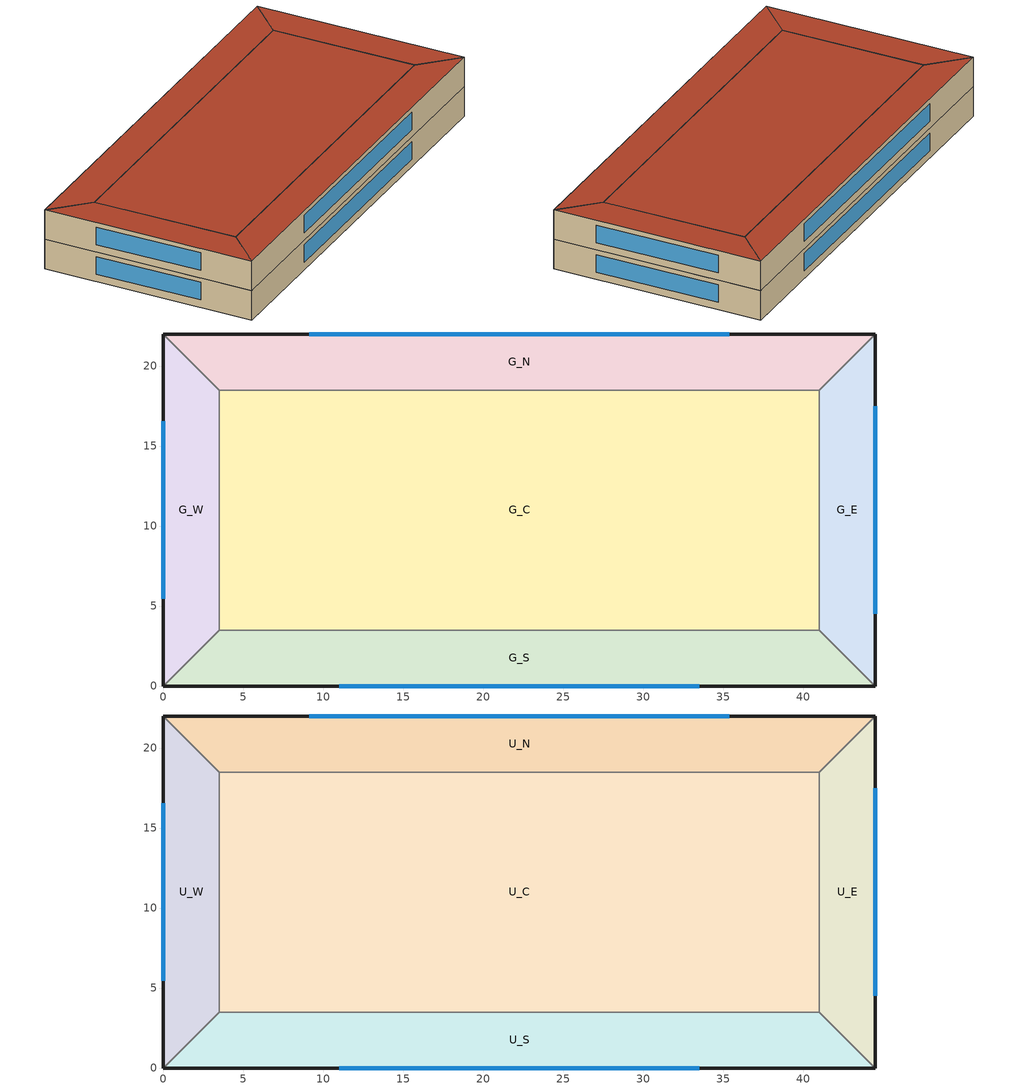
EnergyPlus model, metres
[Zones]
G_S
 floor ground (Slab_Cons): 3.5,3.5 41,3.5 44.5,0 0,0 z0
 wall outside (ExtWall_Cons): 0,0 44.5,0 z0:3.2
 wall adiabatic (Partition_Cons): 44.5,0 41,3.5 3.5,3.5 0,0 z0:3.2
 window (Win_Cons): 11.01,0 33.49,0 z0.8:2.7
 ceiling adiabatic (IntCeil_Cons): 0,0 44.5,0 41,3.5 3.5,3.5 z3.2
G_E
 floor ground (Slab_Cons): 41,3.5 41,18.5 44.5,22 44.5,0 z0
 wall outside (ExtWall_Cons): 44.5,0 44.5,22 z0:3.2
 wall adiabatic (Partition_Cons): 44.5,22 41,18.5 41,3.5 44.5,0 z0:3.2
 window (Win_Cons): 44.5,4.52 44.5,17.48 z0.8:2.7
 ceiling adiabatic (IntCeil_Cons): 44.5,0 44.5,22 41,18.5 41,3.5 z3.2
G_N
 floor ground (Slab_Cons): 41,18.5 3.5,18.5 0,22 44.5,22 z0
 wall outside (ExtWall_Cons): 44.5,22 0,22 z0:3.2
 wall adiabatic (Partition_Cons): 0,22 3.5,18.5 41,18.5 44.5,22 z0:3.2
 window (Win_Cons): 35.37,22 9.13,22 z0.8:2.7
 ceiling adiabatic (IntCeil_Cons): 44.5,22 0,22 3.5,18.5 41,18.5 z3.2
G_W
 floor ground (Slab_Cons): 3.5,18.5 3.5,3.5 0,0 0,22 z0
 wall outside (ExtWall_Cons): 0,22 0,0 z0:3.2
 wall adiabatic (Partition_Cons): 0,0 3.5,3.5 3.5,18.5 0,22 z0:3.2
 window (Win_Cons): 0,16.56 0,5.44 z0.8:2.7
 ceiling adiabatic (IntCeil_Cons): 0,22 0,0 3.5,3.5 3.5,18.5 z3.2
G_C
 floor ground (Slab_Cons): 3.5,18.5 41,18.5 41,3.5 3.5,3.5 z0
 wall adiabatic (Partition_Cons): 3.5,3.5 41,3.5 41,18.5 3.5,18.5 3.5,3.5 z0:3.2
 ceiling adiabatic (IntCeil_Cons): 3.5,3.5 41,3.5 41,18.5 3.5,18.5 z3.2
U_S
 floor adiabatic (IntFloor_Cons): 3.5,3.5 41,3.5 44.5,0 0,0 z3.2
 wall outside (ExtWall_Cons): 0,0 44.5,0 z3.2:6.4
 wall adiabatic (Partition_Cons): 44.5,0 41,3.5 3.5,3.5 0,0 z3.2:6.4
 window (Win_Cons): 11.01,0 33.49,0 z4:5.9
 roof outside (Roof_Cons): 0,0 44.5,0 41,3.5 3.5,3.5 z6.4
U_E
 floor adiabatic (IntFloor_Cons): 41,3.5 41,18.5 44.5,22 44.5,0 z3.2
 wall outside (ExtWall_Cons): 44.5,0 44.5,22 z3.2:6.4
 wall adiabatic (Partition_Cons): 44.5,22 41,18.5 41,3.5 44.5,0 z3.2:6.4
 window (Win_Cons): 44.5,4.52 44.5,17.48 z4:5.9
 roof outside (Roof_Cons): 44.5,0 44.5,22 41,18.5 41,3.5 z6.4
U_N
 floor adiabatic (IntFloor_Cons): 41,18.5 3.5,18.5 0,22 44.5,22 z3.2
 wall outside (ExtWall_Cons): 44.5,22 0,22 z3.2:6.4
 wall adiabatic (Partition_Cons): 0,22 3.5,18.5 41,18.5 44.5,22 z3.2:6.4
 window (Win_Cons): 35.37,22 9.13,22 z4:5.9
 roof outside (Roof_Cons): 44.5,22 0,22 3.5,18.5 41,18.5 z6.4
U_W
 floor adiabatic (IntFloor_Cons): 3.5,18.5 3.5,3.5 0,0 0,22 z3.2
 wall outside (ExtWall_Cons): 0,22 0,0 z3.2:6.4
 wall adiabatic (Partition_Cons): 0,0 3.5,3.5 3.5,18.5 0,22 z3.2:6.4
 window (Win_Cons): 0,16.56 0,5.44 z4:5.9
 roof outside (Roof_Cons): 0,22 0,0 3.5,3.5 3.5,18.5 z6.4
U_C
 floor adiabatic (IntFloor_Cons): 3.5,18.5 41,18.5 41,3.5 3.5,3.5 z3.2
 wall adiabatic (Partition_Cons): 3.5,3.5 41,3.5 41,18.5 3.5,18.5 3.5,3.5 z3.2:6.4
 roof outside (Roof_Cons): 3.5,3.5 41,3.5 41,18.5 3.5,18.5 z6.4
[Building]
T2-test-06: -20, Suburbs, 0.04, 0.4, FullInteriorAndExterior, 25, 6
[Material]
MetalSiding: MediumRough, 0.0015, 45.006, 7680, 418.4, 0.9, 0.7, 0.7
InsW: MediumRough, 0.04562, 0.04, 30, 1400, 0.9, 0.7, 0.7
InsR: MediumRough, 0.17086, 0.04, 30, 1400, 0.9, 0.7, 0.7
Gyp13: MediumRough, 0.0127, 0.16, 784.9, 830, 0.9, 0.7, 0.7
Membrane10: MediumRough, 0.0095, 0.16, 1121.3, 1460, 0.9, 0.7, 0.7
Concrete100: MediumRough, 0.1016, 1.311, 2240, 836.8, 0.9, 0.7, 0.7
Carpet: MediumRough, 0.0127, 0.06, 288, 1380, 0.9, 0.7, 0.7
[Construction]
ExtWall_Cons: MetalSiding, InsW, Gyp13
Roof_Cons: Membrane10, InsR, Concrete100
Slab_Cons; IntFloor_Cons: Concrete100, Carpet
IntCeil_Cons: Carpet, Concrete100
Partition_Cons: Gyp13, Gyp13
Win_Cons: Glazing
[WindowMaterial:SimpleGlazingSystem]
Glazing: 2.8, 0.57, 0.75
[Zone]
G_S; G_E; G_N; G_W; G_C; U_S; U_E; U_N; U_W; U_C: 0, 0, 0, 0, 1, 1, autocalculate, autocalculate
[People]
G_S_People: G_S, OCC_SCH, Area/Person, , , 23, 0.3, autocalculate, ACTIVITY_SCH
G_E_People: G_E, OCC_SCH, Area/Person, , , 23, 0.3, autocalculate, ACTIVITY_SCH
G_N_People: G_N, OCC_SCH, Area/Person, , , 23, 0.3, autocalculate, ACTIVITY_SCH
G_W_People: G_W, OCC_SCH, Area/Person, , , 23, 0.3, autocalculate, ACTIVITY_SCH
G_C_People: G_C, OCC_SCH, Area/Person, , , 23, 0.3, autocalculate, ACTIVITY_SCH
U_S_People: U_S, OCC_SCH, Area/Person, , , 23, 0.3, autocalculate, ACTIVITY_SCH
U_E_People: U_E, OCC_SCH, Area/Person, , , 23, 0.3, autocalculate, ACTIVITY_SCH
U_N_People: U_N, OCC_SCH, Area/Person, , , 23, 0.3, autocalculate, ACTIVITY_SCH
U_W_People: U_W, OCC_SCH, Area/Person, , , 23, 0.3, autocalculate, ACTIVITY_SCH
U_C_People: U_C, OCC_SCH, Area/Person, , , 23, 0.3, autocalculate, ACTIVITY_SCH
[Lights]
G_S_Lights: G_S, LTG_SCH, Watts/Area, , 8.6, , 0, 0, 0, 1
G_E_Lights: G_E, LTG_SCH, Watts/Area, , 8.6, , 0, 0, 0, 1
G_N_Lights: G_N, LTG_SCH, Watts/Area, , 8.6, , 0, 0, 0, 1
G_W_Lights: G_W, LTG_SCH, Watts/Area, , 8.6, , 0, 0, 0, 1
G_C_Lights: G_C, LTG_SCH, Watts/Area, , 8.6, , 0, 0, 0, 1
U_S_Lights: U_S, LTG_SCH, Watts/Area, , 8.6, , 0, 0, 0, 1
U_E_Lights: U_E, LTG_SCH, Watts/Area, , 8.6, , 0, 0, 0, 1
U_N_Lights: U_N, LTG_SCH, Watts/Area, , 8.6, , 0, 0, 0, 1
U_W_Lights: U_W, LTG_SCH, Watts/Area, , 8.6, , 0, 0, 0, 1
U_C_Lights: U_C, LTG_SCH, Watts/Area, , 8.6, , 0, 0, 0, 1
[ElectricEquipment]
G_S_Equip: G_S, EQP_SCH, Watts/Area, , 9, , 0, 0.5, 0
G_E_Equip: G_E, EQP_SCH, Watts/Area, , 9, , 0, 0.5, 0
G_N_Equip: G_N, EQP_SCH, Watts/Area, , 9, , 0, 0.5, 0
G_W_Equip: G_W, EQP_SCH, Watts/Area, , 9, , 0, 0.5, 0
G_C_Equip: G_C, EQP_SCH, Watts/Area, , 9, , 0, 0.5, 0
U_S_Equip: U_S, EQP_SCH, Watts/Area, , 9, , 0, 0.5, 0
U_E_Equip: U_E, EQP_SCH, Watts/Area, , 9, , 0, 0.5, 0
U_N_Equip: U_N, EQP_SCH, Watts/Area, , 9, , 0, 0.5, 0
U_W_Equip: U_W, EQP_SCH, Watts/Area, , 9, , 0, 0.5, 0
U_C_Equip: U_C, EQP_SCH, Watts/Area, , 9, , 0, 0.5, 0
[ZoneInfiltration:DesignFlowRate]
G_S_Infil: G_S, ALWAYS_ON, AirChanges/Hour, , , , 0.2, 1, 0, 0, 0
G_E_Infil: G_E, ALWAYS_ON, AirChanges/Hour, , , , 0.2, 1, 0, 0, 0
G_N_Infil: G_N, ALWAYS_ON, AirChanges/Hour, , , , 0.2, 1, 0, 0, 0
G_W_Infil: G_W, ALWAYS_ON, AirChanges/Hour, , , , 0.2, 1, 0, 0, 0
G_C_Infil: G_C, ALWAYS_ON, AirChanges/Hour, , , , 0.2, 1, 0, 0, 0
U_S_Infil: U_S, ALWAYS_ON, AirChanges/Hour, , , , 0.2, 1, 0, 0, 0
U_E_Infil: U_E, ALWAYS_ON, AirChanges/Hour, , , , 0.2, 1, 0, 0, 0
U_N_Infil: U_N, ALWAYS_ON, AirChanges/Hour, , , , 0.2, 1, 0, 0, 0
U_W_Infil: U_W, ALWAYS_ON, AirChanges/Hour, , , , 0.2, 1, 0, 0, 0
U_C_Infil: U_C, ALWAYS_ON, AirChanges/Hour, , , , 0.2, 1, 0, 0, 0
[HVACTemplate:Thermostat]
Tstat: HTG_SCH, , CLG_SCH
[HVACTemplate:Zone:IdealLoadsAirSystem]
G_S; G_E; G_N; G_W; G_C; U_S; U_E; U_N; U_W; U_C: Tstat
[Schedule:Compact]
ALWAYS_ON: Fraction, Through: 12/31, For: AllDays, Until: 24:00, 1
OCC_SCH: Fraction, Through: 12/31, For: Weekdays SummerDesignDay WinterDesignDay, Until: 08:00, 0, Until: 18:00, 1, Until: 24:00, 0, For: AllOtherDays, Until: 24:00, 0
LTG_SCH: Fraction, Through: 12/31, For: Weekdays SummerDesignDay WinterDesignDay, Until: 08:00, 0.15, Until: 18:00, 0.95, Until: 24:00, 0.15, For: AllOtherDays, Until: 24:00, 0.15
EQP_SCH: Fraction, Through: 12/31, For: Weekdays SummerDesignDay WinterDesignDay, Until: 08:00, 0.4, Until: 18:00, 0.95, Until: 24:00, 0.4, For: AllOtherDays, Until: 24:00, 0.4
HTG_SCH: Temperature, Through: 12/31, For: Weekdays SummerDesignDay WinterDesignDay, Until: 08:00, 13.5, Until: 18:00, 21, Until: 24:00, 13.5, For: AllOtherDays, Until: 24:00, 13.5
CLG_SCH: Temperature, Through: 12/31, For: Weekdays SummerDesignDay WinterDesignDay, Until: 08:00, 28, Until: 18:00, 24, Until: 24:00, 28, For: AllOtherDays, Until: 24:00, 28
ACTIVITY_SCH: Any Number, Through: 12/31, For: AllDays, Until: 24:00, 110
